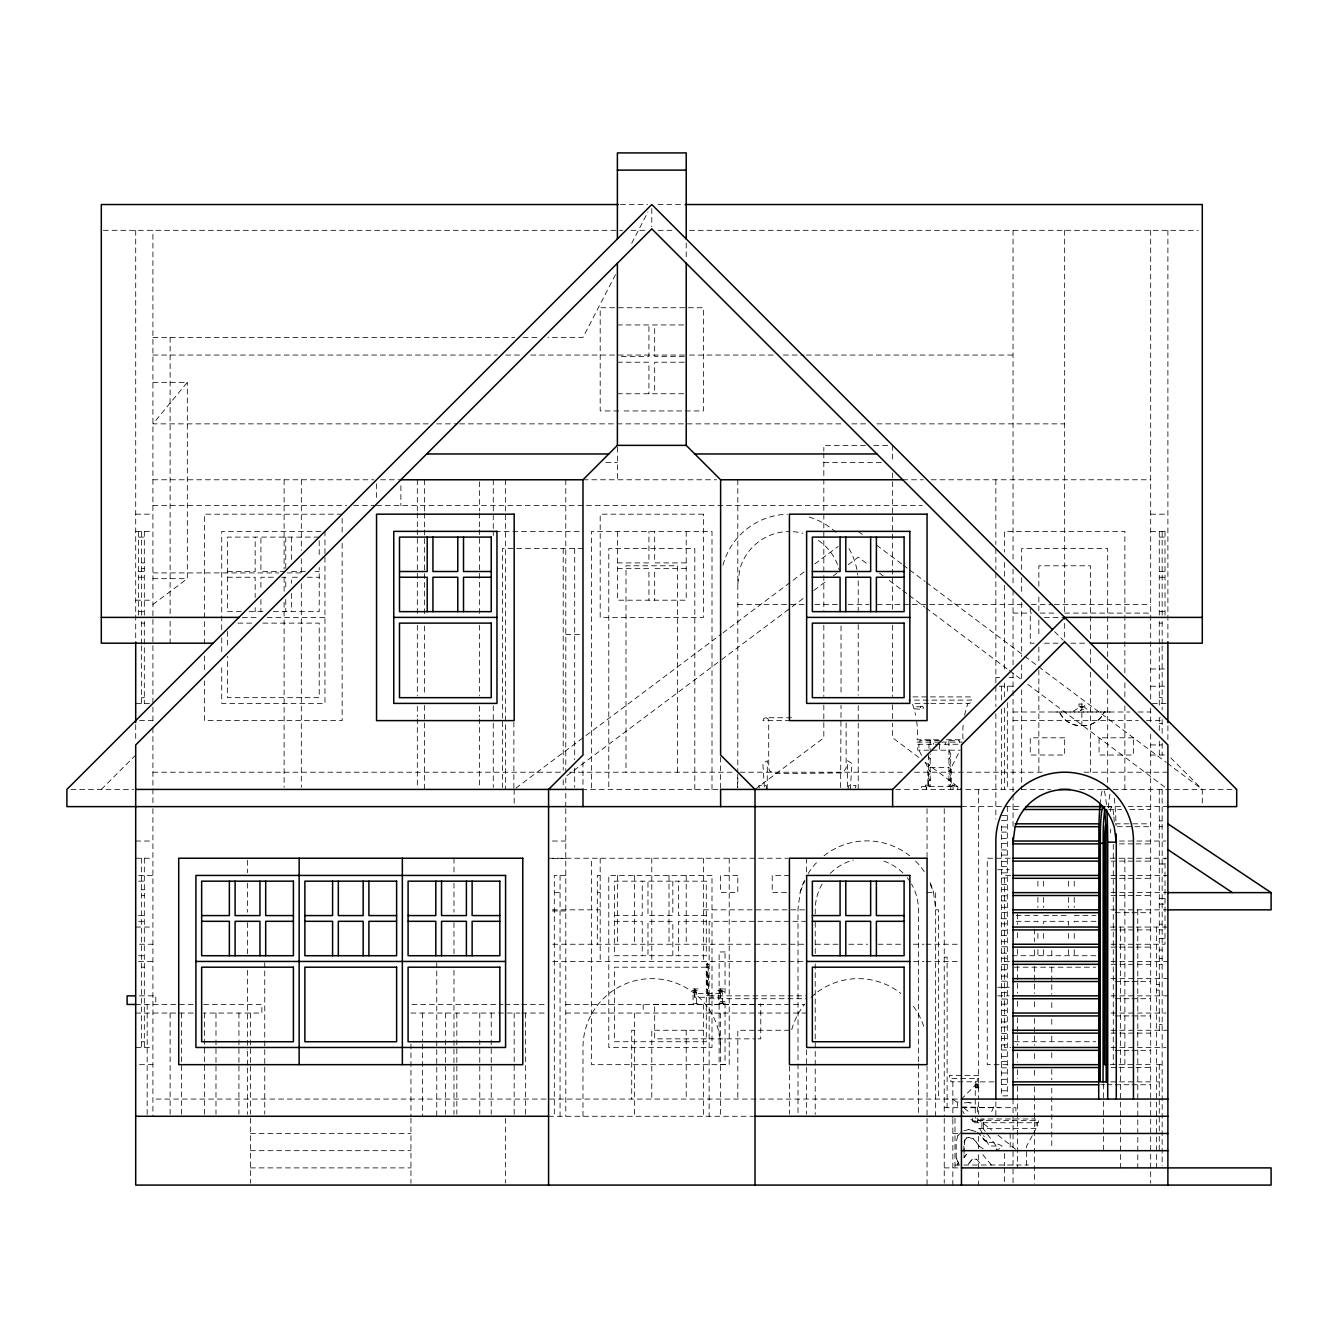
<?xml version="1.0" encoding="UTF-8"?>
<svg xmlns="http://www.w3.org/2000/svg" width="1338" height="1338" viewBox="0 0 1338 1338"><rect width="100%" height="100%" fill="white"/><g stroke="black" fill="none" stroke-linecap="round" stroke-linejoin="round"><path stroke-width="0.75" stroke-dasharray="5 3.75" d="M737.405 787.513L737.756 774.133M840.615 787.513L841.033 705.343M767.209 789.42L767.326 760.703L762.861 763.446L764.516 789.42M850.332 789.42L851.971 763.446L847.506 760.703L847.64 789.42M966.421 1138.019L963.761 1142.702L964.062 1157.153M964.196 1157.153L966.471 1154.393M737.807 584.121L739.713 569.67A51.463 51.463 0 0 1 789.42 531.521M804.339 880.688A68.957 68.957 0 0 0 800.224 891.994L798.017 908.719L798.017 1061.82M847.991 789.42L848.744 785.423L855.986 785.423L855.216 789.42M957.874 1135.811L956.152 1141.699L956.285 1158.29L958.593 1163.341M964.681 1139.759L963.895 1156.534M695.409 990.605L694.857 988.916L694.305 990.605M721.098 990.605L720.563 988.916L720.011 990.605M993.8 1106.961L990.705 1113.601M957.891 1101.425L957.155 1106.961L955.717 1107.68M800.224 891.994L804.824 880.906M958.409 753.645L951.251 767.56L951.251 786.56M615.48 274.658L582.983 337.393L547.861 337.393M631.72 243.282L647.977 211.906M1032.317 1135.594L1026.631 1146.014L1026.631 1165.013M1033.271 1133.855L1036.114 1128.636L1036.114 1122.733M948.943 758.947L950.682 756.438M928.438 766.473L930.178 764.065M928.438 775.572L930.178 773.147M928.438 781.359L930.178 778.95M948.943 771.675L950.682 769.25M948.943 780.756L950.682 778.348M950.682 784.135L948.943 786.56L948.943 739.747M966.337 1154.393L963.996 1157.705M972.358 1159.226L967.591 1165.013L972.208 1159.226L976.773 1159.226M152.917 382.35L187.32 382.35L152.917 423.862L428.311 423.862M708.739 964.614L706.681 964.614M101.303 789.42L135.707 755.017M957.724 1135.811L961.202 1132.349M152.917 604.492L187.32 578.685L187.32 382.35M515.849 788.166L584.321 736.803M585.994 735.549L721.282 634.095M722.955 632.841L791.427 581.478M793.1 580.224L804.79 571.46M814.809 563.95L838.19 546.406M566.894 775.689L720.396 660.554M721.717 659.567L791.644 607.118M792.129 606.75L804.958 597.133M813.822 590.493L827.101 580.525M833.256 575.909L836.936 573.149M848.242 564.669L858.227 557.177L868.228 564.669M755.017 789.42L823.823 737.807L823.823 704.775M1073.26 711.298L1078.997 707.651L1078.997 704.005L1084.733 704.005L1084.733 707.651L1090.47 711.298M791.527 717.737L765.854 717.737L763.814 718.573L762.978 720.613L790.407 720.613M984.183 1119.873L973.997 1121.077L967.591 1117.765M920.477 706.782L922.384 706.163L923.555 707.785L922.384 709.391L914.674 708.789L914.674 706.782L920.477 706.782L920.477 708.789M963.962 1130.761L968.879 1129.489L975.904 1131.647M966.287 1138.019L968.729 1137.417M964.297 1102.863L971.12 1102.395M706.681 995.372L708.739 995.372L708.136 963.126L706.681 963.745L707.284 995.439M1081.873 725.631C1091.507 726.183 1100.957 720.229 1104.603 711.298A23.147 23.147 0 0 1 1081.873 725.631C1072.223 726.183 1062.79 720.229 1059.127 711.298A23.147 23.147 0 0 0 1081.873 725.631L1081.873 704.005M620.514 204.53L647.625 204.53M658.045 204.53L683.082 204.53M103.327 230.32L622.655 230.32M631.001 230.32L645.618 230.32M658.145 230.32L672.763 230.32M689.455 230.32L1198.246 230.32M617.387 324.95L686.21 324.95M152.917 337.393L514.745 337.393M523.058 337.393L537.525 337.393M152.917 355.055L497.385 355.055M505.747 355.055L520.348 355.055M530.785 355.055L687.364 355.055M689.455 355.055L775.053 355.055M783.399 355.055L804.289 355.055M806.379 355.055L1013.05 355.055M621.334 356.477L648.93 356.477L648.93 324.95M684.236 356.477L654.667 356.477L654.667 324.95M617.387 362.213L648.93 362.213L648.93 393.757M684.236 362.213L654.667 362.213L654.667 393.757M617.387 393.757L686.21 393.757M618.775 410.95L600.193 410.95L600.193 307.74L703.403 307.74L703.403 410.95L620.832 410.95M436.656 423.862L457.529 423.862M459.62 423.862L843.509 423.862M851.854 423.862L866.455 423.862M876.892 423.862L1064.663 423.862M865.535 445.37L823.823 445.37L823.823 451.09M873.865 445.37L888.465 445.37M605.93 462.563L617.387 462.563M823.823 462.563L882.21 462.563M152.917 479.773L373.82 479.773M380.594 479.773L400.882 479.773M582.983 479.773L716.599 479.773M902.715 479.773L923.404 479.773M931.215 479.773L1150.68 479.773M152.917 505.58L346.709 505.58M353.617 505.58L374.473 505.58M376.547 505.58L922.267 505.58M135.707 514.177L152.917 514.177M342.143 514.177L204.53 514.177L204.53 647.625M1150.68 514.177L1167.89 514.177M135.707 531.37L152.917 531.37M495.344 531.37L582.983 531.37M1150.68 531.37L1167.89 531.37M138.583 537.107L144.32 537.107M1159.277 537.107L1165.013 537.107M582.983 548.58L502.402 548.58L502.402 787.513M141.443 562.913L144.32 562.913M617.387 562.913L648.93 562.913L648.93 531.37M686.21 562.913L654.667 562.913L654.667 531.37M141.443 568.65L144.32 568.65M617.387 568.65L648.93 568.65L648.93 600.193M686.21 568.65L654.667 568.65L654.667 600.193M138.583 571.51L144.32 571.51M227.46 571.51L255.173 571.51L255.173 537.107M291.5 571.51L305.348 571.51M315.25 571.51L319.213 571.51M1159.277 571.51L1165.013 571.51M152.917 572.915L278.839 572.915M287.101 572.915L303.609 572.915M138.583 577.247L144.32 577.247M227.46 577.247L255.173 577.247L255.173 597.484M273.337 577.247L260.91 577.247L260.91 589.389M281.616 577.247L285.763 577.247L285.763 589.389M297.437 577.247L291.5 577.247L291.5 583.318M307.339 577.247L319.213 577.247M1159.277 577.247L1165.013 577.247M152.917 578.685L187.32 578.685M135.707 600.193L152.917 600.193M737.807 604.492L804.439 604.492M814.842 604.492L837.739 604.492M848.158 604.492L868.964 604.492M877.293 604.492L1023.386 604.492M1031.364 604.492L1052.287 604.492M1054.344 604.492L1150.68 604.492M138.583 611.65L144.32 611.65M241.325 611.65L227.46 611.65L227.46 537.107L319.213 537.107L319.213 557.344M249.236 611.65L265.058 611.65M273.337 611.65L319.213 611.65L319.213 567.463M1159.277 611.65L1165.013 611.65M1013.05 613.088L1031.832 613.088M1040.161 613.088L1054.762 613.088M1064.663 613.088L1150.68 613.088M242.362 617.387L257.18 617.387M267.148 617.387L324.95 617.387M1044.393 617.387L1064.663 617.387L1064.663 643.193M141.443 623.123L144.32 623.123M237.88 623.123L252.481 623.123M262.9 623.123L319.213 623.123L319.213 697.667L227.46 697.667L227.46 656.256M1159.277 623.123L1162.153 623.123M565.79 634.597L581.077 634.597M1034.307 643.193L1030.26 643.193L1030.26 607.318M1044.426 643.193L1058.592 643.193M1070.852 643.193L1085.302 643.193M1150.68 669L1165.967 669M995.857 677.597L999.67 677.597M1009.237 677.597L1013.05 677.597M1013.05 686.21L995.857 686.21L995.857 706.681M1150.68 686.21L1167.89 686.21M912.968 696.897L971.455 696.897L971.455 700.125L908.803 700.125M141.443 697.667L144.32 697.667M1159.277 697.667L1162.153 697.667M928.789 703.353L912.248 703.353A86.569 86.569 0 0 1 915.627 715.211M930.83 703.353L970.017 703.353L970.017 700.125M135.707 703.403L152.917 703.403L152.917 230.32M1152.403 703.403L1167.89 703.403M1078.997 706.732L1084.733 706.732M1013.05 712L1129.824 712M1138.17 712L1150.68 712M139.537 720.613L152.917 720.613M1013.05 720.613L1138.287 720.613M1146.515 720.613L1162.153 720.613M1159.277 723.473L1162.153 723.473M938.507 739.747L917.182 739.747A86.569 86.569 0 0 0 916.363 719.242M946.384 739.747L963.059 739.747A86.569 86.569 0 0 1 963.327 723.323M939.56 740.499L919.875 740.499L919.875 742.105M949.562 740.499L959.229 740.499L959.229 742.105M939.56 742.105L916.681 742.105L916.681 744.263L962.423 744.263M941.551 742.105L962.423 742.105M1150.68 744.932L1162.153 744.932M928.973 750.183L917.751 750.183L917.751 744.263M932.051 750.183L960.199 750.183M1150.68 755.017L1167.89 755.017M930.178 767.56L948.943 767.56M152.917 772.21L561.609 772.21M569.603 772.21L733.124 772.21M739.897 772.21L904.622 772.21M914.54 772.21L1045.062 772.21M1083.947 772.21L1167.89 772.21M70.947 789.42L133.683 789.42M895.758 789.42L1014.02 789.42M1021.396 789.42L1050.598 789.42M1079.783 789.42L1107.68 789.42L1107.68 689.756M1113.149 789.42L1236.697 789.42M1103.214 789.571L1110.055 789.571M961.453 806.63L1022.182 806.63M1106.794 806.63L1121.562 806.63M1128.269 806.63L1167.89 806.63M1107.964 806.914L1111.778 806.914M1013.05 809.49L1021.396 809.49M1108.968 809.49L1121.495 809.49M1129.824 809.49L1150.68 809.49M1001.593 815.544L1007.33 815.544M1001.593 820.646L1007.33 820.646M1159.277 820.963L1162.153 820.963M1115.24 823.823L1150.68 823.823M1117.314 826.7L1150.68 826.7M1159.277 826.7L1162.153 826.7M1001.593 827.001L1007.33 827.001M1001.593 832.119L1007.33 832.119M1001.593 838.474L1007.33 838.474M135.707 841.033L152.917 841.033M552.41 841.033L565.79 841.033M1119.404 841.033L1165.967 841.033M1001.593 843.576L1007.33 843.576M1119.404 843.893L1134.005 843.893M1136.079 843.893L1150.68 843.893M1001.593 849.948L1007.33 849.948M1001.593 855.049L1007.33 855.049M135.707 858.227L152.917 858.227M548.58 858.227L788.049 858.227M1010.19 858.227L987.26 858.227L987.26 1064.663L1010.19 1064.663M1110.272 858.227L1167.89 858.227M552.41 858.377L565.79 858.377M1111.058 861.103L1117.314 861.103M1119.404 861.103L1134.005 861.103M1136.079 861.103L1150.68 861.103M1001.593 861.404L1007.33 861.404M1159.277 863.963L1165.013 863.963M1001.593 866.522L1007.33 866.522M997.763 869.7L1009.237 869.7M1001.593 872.878L1007.33 872.878M138.583 875.437L152.917 875.437M565.79 875.437L554.317 875.437L554.317 1116.277M600.193 875.437L597.317 875.437L597.317 944.243M789.42 875.437L772.21 875.437L772.21 892.63L789.42 892.63M1010.642 875.437L1004.453 875.437L1004.453 1047.47L1010.642 1047.47M1111.058 875.437L1167.89 875.437M1001.593 877.996L1007.33 877.996M1111.058 878.297L1117.314 878.297M1119.404 878.297L1134.005 878.297M1136.079 878.297L1150.68 878.297M138.583 881.173L144.32 881.173M1001.593 884.351L1007.33 884.351M1001.593 889.452L1007.33 889.452M141.443 889.77L144.32 889.77M554.317 892.63L560.053 892.63M597.317 892.63L600.193 892.63M927.05 892.63L935.647 892.63L935.647 1116.277M1111.058 892.63L1167.89 892.63M141.443 895.507L144.32 895.507M1111.058 895.507L1117.314 895.507M1119.404 895.507L1134.005 895.507M1136.079 895.507L1150.68 895.507M1001.593 895.824L1007.33 895.824M1159.277 898.367L1165.013 898.367M1001.593 900.926L1007.33 900.926M1159.277 904.103L1165.013 904.103M1001.593 907.281L1007.33 907.281M552.41 909.84L600.193 909.84M703.403 909.84L804.556 909.84M935.647 909.84L938.507 909.84L938.507 1099.067M1110.791 909.84L1167.89 909.84M552.41 910.961L565.79 910.961M1001.593 912.399L1007.33 912.399M1115.24 912.7L1129.824 912.7M1131.915 912.7L1150.68 912.7M138.583 915.577L144.32 915.577M614.527 915.577L642.24 915.577L642.24 881.173M706.28 915.577L678.55 915.577L678.55 881.173M1016.127 915.577L1037.903 915.577M1043.64 915.577L1068.493 915.577M1074.23 915.577L1096.006 915.577M1001.593 918.754L1007.33 918.754M138.583 921.313L144.32 921.313M614.527 921.313L642.24 921.313L642.24 955.717M706.28 921.313L678.55 921.313L678.55 955.717M806.63 921.313L709.14 921.313L709.14 1116.277M1016.127 921.313L1037.903 921.313L1037.903 925.361M1096.006 921.313L1074.23 921.313L1074.23 925.361M1001.593 923.856L1007.33 923.856M1159.277 924.173L1162.153 924.173M135.707 927.05L152.917 927.05M1110.339 927.05L1134.005 927.05M1136.079 927.05L1167.89 927.05M1111.058 929.91L1150.68 929.91M1159.277 929.91L1162.153 929.91M1001.593 930.228L1007.33 930.228M1001.593 935.329L1007.33 935.329M1159.277 938.507L1165.013 938.507M1001.593 941.684L1007.33 941.684M139.537 944.243L152.917 944.243M552.745 944.243L752.926 944.243M755.017 944.243L805.058 944.243M815.478 944.243L838.424 944.243M848.844 944.243L867.609 944.243M878.046 944.243L900.976 944.243M913.486 944.243L923.922 944.243M925.996 944.243L959.363 944.243M1111.058 944.243L1117.314 944.243M1119.404 944.243L1134.005 944.243M1136.079 944.243L1165.013 944.243L1165.013 858.227M1001.593 946.802L1007.33 946.802M1111.058 947.12L1117.314 947.12M1119.404 947.12L1134.005 947.12M1136.079 947.12L1150.68 947.12M1159.277 949.98L1162.153 949.98M1001.593 953.158L1007.33 953.158M138.583 955.717L144.32 955.717M1012.164 955.717L1099.953 955.717M944.243 957.155L947.12 957.155L947.12 1107.68M1001.593 958.276L1007.33 958.276M1159.277 958.577L1162.153 958.577M138.583 961.453L152.917 961.453M552.745 961.453L805.058 961.453M913.486 961.453L923.922 961.453M925.996 961.453L959.363 961.453M1004.453 961.453L1010.642 961.453M1111.058 961.453L1167.89 961.453M1111.058 964.313L1150.68 964.313M1159.277 964.313L1162.153 964.313M1001.593 964.631L1007.33 964.631M141.443 967.19L144.32 967.19M1014.355 967.19L1095.688 967.19M1001.593 969.732L1007.33 969.732M1001.593 976.104L1007.33 976.104M706.681 977.576L708.739 977.576M1111.058 978.647L1167.89 978.647M1001.593 981.206L1007.33 981.206M1115.24 981.523L1129.824 981.523M1131.915 981.523L1150.68 981.523M1156.417 984.383L1159.277 984.383M997.763 987.26L1009.237 987.26M1001.593 987.561L1007.33 987.561M1156.417 990.12L1159.277 990.12M719.125 991.558L725.045 991.558M1001.593 992.679L1007.33 992.679M139.403 995.857L155.777 995.857L155.777 1004.453M709.14 995.857L806.63 995.857M997.763 995.857L1009.237 995.857M1111.058 995.857L1167.89 995.857M709.14 998.717L806.63 998.717M1115.24 998.717L1129.824 998.717M1131.915 998.717L1150.68 998.717M1001.593 999.034L1007.33 999.034M719.125 1003.015L725.045 1003.015M1001.593 1004.136L1007.33 1004.136M135.707 1004.453L193.224 1004.453M203.627 1004.453L261.863 1004.453L261.863 1013.05L203.476 1013.05M411.92 1004.453L503.021 1004.453M505.095 1004.453L519.596 1004.453M521.653 1004.453L546.506 1004.453M565.79 1004.453L804.824 1004.453M1001.593 1010.508L1007.33 1010.508M135.707 1013.05L194.094 1013.05M410.95 1013.05L519.913 1013.05M521.653 1013.05L546.506 1013.05M565.79 1013.05L806.63 1013.05M1111.058 1013.05L1165.967 1013.05M1001.593 1015.609L1007.33 1015.609M1115.24 1015.927L1129.824 1015.927M1131.915 1015.927L1150.68 1015.927M1001.593 1021.964L1007.33 1021.964M1159.277 1024.523L1162.153 1024.523M1001.593 1027.082L1007.33 1027.082M634.597 1030.26L631.72 1030.26L631.72 1099.067M703.403 1030.26L651.79 1030.26L651.79 1099.067M789.42 1030.26L737.807 1030.26L737.807 1099.067M1111.058 1030.26L1167.89 1030.26M1111.058 1033.12L1150.68 1033.12M1001.593 1033.438L1007.33 1033.438M1001.593 1038.556L1007.33 1038.556M706.28 1038.857L654.667 1038.857L654.667 1003.734M709.14 1038.857L754.933 1038.857M757.994 1038.857L760.753 1038.857L760.753 1003.734M141.443 1041.733L144.32 1041.733M1014.355 1041.733L1095.688 1041.733M1001.593 1044.911L1007.33 1044.911M135.707 1047.47L152.917 1047.47M1111.058 1047.47L1165.967 1047.47M1001.593 1050.012L1007.33 1050.012M1115.24 1050.33L1129.824 1050.33M1131.915 1050.33L1150.68 1050.33M1001.593 1056.384L1007.33 1056.384M1001.593 1061.486L1007.33 1061.486M139.537 1064.663L152.917 1064.663M1110.272 1064.663L1150.68 1064.663M1156.417 1064.663L1162.153 1064.663M1111.058 1067.54L1117.314 1067.54M1119.404 1067.54L1134.005 1067.54M1136.079 1067.54L1150.68 1067.54M1001.593 1067.841L1007.33 1067.841M1001.593 1072.959L1007.33 1072.959M978.714 1075.367L949.411 1075.367L949.411 1078.579L978.714 1078.579M1001.593 1079.314L1007.33 1079.314M993.95 1081.873L978.647 1081.873L961.453 1099.067L152.917 1099.067M1110.774 1081.873L1150.68 1081.873M1156.417 1081.873L1159.277 1081.873M1001.593 1084.416L1007.33 1084.416M975.251 1084.633L978.797 1084.633M1100.639 1084.733L1104.803 1084.733M1106.894 1084.733L1113.149 1084.733M1115.24 1084.733L1129.824 1084.733M1131.915 1084.733L1150.68 1084.733M975.251 1085.252L978.797 1085.252M975.251 1086.239L978.797 1086.239M975.251 1087.242L978.797 1087.242M975.251 1087.861L978.797 1087.861M1001.593 1090.788L1007.33 1090.788M962.173 1106.961L999.152 1107.68M944.243 1107.68L1015.927 1107.68L1015.927 1114.554M548.58 1116.277L753.378 1116.277M977.442 1120.575L1038.489 1120.575L1038.489 1122.733L972.392 1122.733L972.392 1118.217M972.392 1121.645L979.55 1121.645L979.55 1122.733M978.563 1128.636L1037.368 1128.636L1037.368 1122.733M250.39 1133.47L410.95 1133.47M952.84 1133.47L958.794 1133.47M989.284 1142.518L993.448 1142.518L1000.071 1144.943L1001.945 1146.014L1001.945 1147.72L996.325 1150.128L996.325 1146.014L983.129 1128.636M996.325 1146.014L989.3 1146.014L983.597 1135.594M250.39 1150.68L410.95 1150.68M959.028 1163.575L957.607 1163.575L957.607 1165.013M954.998 1165.013L1028.571 1165.013M250.39 1167.89L410.95 1167.89M944.243 1167.89L959.078 1167.89M982.577 1137.835L984.45 1140.612L989.418 1142.518M968.745 1129.489L972.258 1130.577M968.595 1137.417L973.395 1138.839M765.854 717.737L767.878 718.573L768.714 720.613L768.714 767.912L769.484 770.788L774.451 773.648L843.258 772.879L846.134 767.912L846.134 720.613M986.658 1141.983L977.526 1132.182M979.015 1146.131L983.714 1149.158M858.227 531.37L863.244 535.133M876.541 545.118L901.661 563.95M903.183 565.088L908.335 568.951M909.84 570.088L925.043 581.478M926.481 582.565L1023.587 655.386M1024.707 656.239L1166.218 762.359M1167.221 763.112L1202.293 789.42L1202.293 804.707M879.534 573.149L883.197 575.909M889.369 580.525L901.511 589.64M902.648 590.493L908.168 594.641M909.322 595.494L924.826 607.118M925.996 608.004L1008.066 669.552M1009.404 670.572L1021.379 679.537M1027.751 684.32L1166.218 788.166M918.855 757.475L892.63 737.807L892.63 723.222M925.411 762.392L961.453 789.42M952.84 1099.067L957.69 1102.947M964.129 1108.098L970.585 1113.266M977.041 1118.417L991.558 1130.041M997.997 1135.193L1017.365 1150.68M1054.645 631.703L1063.242 640.283M1170.75 757.877L1202.293 789.42M973.261 1138.839L976.707 1142.535M982.677 1154.594L991.391 1165.013M976.623 1159.226L981.523 1165.013M948.943 764.065L950.682 766.473M948.943 773.147L950.682 775.572M948.943 778.95L950.682 781.359M928.438 769.25L930.178 771.675M928.438 778.348L930.178 780.756M928.438 784.135L930.178 786.56L930.178 754.063M948.943 751.036L950.682 753.545L950.682 786.56M928.438 756.438L930.178 758.947M976.556 1142.535L979.148 1146.131M962.674 1111.159L964.146 1113.601M979.801 1128.636L982.644 1133.855M921.598 755.385L918.922 750.183L918.922 744.263M925.177 762.342L927.853 767.56L927.853 786.56M956.285 1158.29L958.727 1163.341M930.245 884.267L933.439 891.994L935.647 908.719M766.858 789.42L766.089 785.423L758.847 785.423L759.616 789.42M926.197 786.56L926.314 789.42L926.448 785.122M1167.89 230.32L1167.89 643.193M1167.89 725.815L1167.89 741.252M1165.013 531.37L1165.013 617.387M1162.153 531.37L1162.153 615.346M1162.153 621.484L1162.153 644.013M1162.153 645.903L1162.153 709.859M1162.153 733.324L1162.153 717.737L1159.277 717.737L1159.277 733.324M1162.153 743.192L1162.153 755.017M1162.153 789.42L1162.153 1165.799M1159.277 531.37L1159.277 617.387M1159.277 621.484L1159.277 707.886M1159.277 741.219L1159.277 755.017M1159.277 789.42L1159.277 1030.26M1159.277 1064.663L1159.277 1134.29M1159.277 1136.347L1159.277 1150.68M1156.417 927.05L1156.417 1167.89M1150.68 230.32L1150.68 703.403M1150.68 708.103L1150.68 724.778M1150.68 734.161L1150.68 1183.177M1137.785 909.84L1137.785 1167.89M1124.873 672.88L1124.873 531.37L1004.453 531.37L1004.453 552.142M1124.873 682.932L1124.873 697.851M1124.873 705.778L1124.873 789.42M1124.873 858.227L1124.873 1064.663M1120.575 927.05L1120.575 1167.89M1113.283 844.412L1113.283 1064.663M1109.955 712L1053.792 712M1107.68 656.54L1107.68 548.58L1021.663 548.58L1021.663 569.336M1107.68 664.852L1107.68 681.46M1103.365 1083.947L1103.365 1150.68M1090.47 638.761L1090.47 565.79L1038.857 565.79L1038.857 586.629M1090.47 649.198L1090.47 663.782M1090.47 672.128L1090.47 772.21M1082.96 706.732L1082.96 707.651L1080.77 707.651L1080.77 706.732M1074.23 881.173L1074.23 889.268M1074.23 897.363L1074.23 907.482M1074.23 933.456L1074.23 941.551M1074.23 949.645L1074.23 955.717M1068.493 881.173L1068.493 889.268M1068.493 897.363L1068.493 907.482M1068.493 925.361L1068.493 921.313L1043.64 921.313L1043.64 925.361M1068.493 933.456L1068.493 941.551M1068.493 949.645L1068.493 955.717M1064.663 230.32L1064.663 611.867M1051.768 950.498L1051.768 958.844M1051.768 967.19L1051.768 994.285M1051.768 1002.63L1051.768 1010.976M1051.768 1019.305L1051.768 1027.651M1051.768 1035.997L1051.768 1044.342M1051.768 1052.671L1051.768 1061.017M1051.768 1069.363L1051.768 1079.783M1051.768 1088.129L1051.768 1148.589M1043.64 881.173L1043.64 889.268M1043.64 897.363L1043.64 907.482M1043.64 933.456L1043.64 941.551M1043.64 949.645L1043.64 955.717M1038.857 597.066L1038.857 611.65M1038.857 619.996L1038.857 636.687M1038.857 647.107L1038.857 661.708M1038.857 670.037L1038.857 772.21M1037.903 881.173L1037.903 889.268M1037.903 897.363L1037.903 907.482M1037.903 933.456L1037.903 941.551M1037.903 949.645L1037.903 955.717M1035.094 1120.575L1035.094 1118.969L980.821 1118.969L980.821 1120.575M1034.558 929.124L1034.558 941.584M1034.558 949.88L1034.558 958.192M1034.558 966.488L1034.558 993.482M1034.558 1001.794L1034.558 1010.09M1034.558 1018.402L1034.558 1045.379M1034.558 1053.692L1034.558 1062.004M1034.558 1070.3L1034.558 1078.612M1034.558 1086.908L1034.558 1183.177M1021.663 577.648L1021.663 594.256M1021.663 602.568L1021.663 656.54M1021.663 664.852L1021.663 681.46M1021.663 689.756L1021.663 789.42M1017.365 913.988L1017.365 924.441M1017.365 932.686L1017.365 941.116M1017.365 949.294L1017.365 957.807M1017.365 965.902L1017.365 993.248M1017.365 1001.192L1017.365 1009.922M1017.365 1017.8L1017.365 1045.379M1017.365 1053.106L1017.365 1062.054M1017.365 1069.714L1017.365 1078.746M1017.365 1086.322L1017.365 1167.89M1013.05 230.32L1013.05 560.99M1013.05 569.152L1013.05 585.977M1013.05 590.108L1013.05 664.752M1013.05 673.064L1013.05 793.25M1013.05 795.157L1013.05 826.968M1013.05 1099.067L1013.05 1183.177M1010.19 1133.47L1010.19 1150.68M1007.33 686.21L1007.33 694.455M1007.33 702.718L1007.33 789.42M1007.33 806.63L1007.33 1095.889L1001.593 1095.889L1001.593 822.703M1004.453 562.512L1004.453 577.046M1004.453 585.358L1004.453 672.562M1004.453 682.932L1004.453 697.466M1004.453 707.852L1004.453 789.42M1004.453 1153.54L1004.453 1165.833M1004.453 1167.89L1004.453 1183.177M1001.593 686.21L1001.593 700.66M1001.593 708.906L1001.593 789.42M995.857 479.773L995.857 544.533M995.857 548.58L995.857 569.587M995.857 572.915L995.857 683.183M995.857 713.723L995.857 819.107M995.857 1101.726L995.857 1116.277M983.564 1122.733L983.564 1128.636M981.891 1122.733L981.891 1128.636M978.647 789.42L978.647 1099.067M978.647 1101.943L978.647 1114.22M978.647 1136.347L978.647 1148.64M978.647 1154.727L978.647 1185.083M977.275 1078.579L977.275 1081.806L950.85 1081.806L950.85 1078.579M977.376 1085.252L977.376 1087.242M977.426 1106.961L977.426 1114.822M977.426 1119.873L977.442 1122.733M975.251 1081.806L975.251 1118.217M970.92 1102.395L970.92 1103.315L968.846 1102.395M958.041 1163.575L958.041 1165.013M957.807 789.42L957.807 786.56L921.648 786.56L921.648 789.42M954.998 1118.217L954.998 1167.89M954.446 786.56L954.546 785.122L951.903 785.122L951.903 786.56M953.141 789.42L952.974 785.122L952.823 786.56M952.857 1081.806L952.857 1118.217M952.84 1119.137L952.84 1185.083M950.783 786.56L950.783 789.42M945.514 743.192L945.514 744.263M944.243 808.704L944.243 1116.277M944.243 1118.334L944.243 1183.177M939.56 744.263L939.56 750.183M933.59 743.192L933.59 744.263M930.178 739.747L930.178 750.183M928.973 744.263L928.973 748.21M928.438 754.9L928.672 789.42M928.02 786.56L927.936 785.122L925.378 785.122L925.378 786.56M927.05 808.687L927.05 856.755M927.05 1066.235L927.05 1116.277M927.05 1118.367L927.05 1185.083M918.437 1061.636L918.437 909.84A51.613 51.613 0 0 0 911.529 884.033M918.437 1063.727L918.437 1114.37M892.63 445.37L892.63 462.563M892.63 472.95L892.63 611.884M892.63 625.214L892.63 696.529M892.63 704.775L892.63 721.299M858.227 612.102L858.227 582.983A68.807 68.807 0 0 0 857.976 576.996M858.227 624.578L858.227 695.275M858.227 705.678L858.227 789.42M841.033 625.916L841.033 694.89M823.823 453.013L823.823 611.884M823.823 625.214L823.823 696.529M815.227 914.005L815.227 909.84A51.613 51.613 0 0 1 822.134 884.033M815.227 922.317L815.227 953.509M815.227 963.912L815.227 1114.37M806.63 858.227L806.63 872.677M806.63 1049.895L806.63 1114.22M798.017 1063.894L798.017 1116.277M789.42 1066.235L789.42 1114.186M763.613 1004.453L651.79 1004.453M737.807 479.773L737.807 772.21M737.807 777.947L737.807 787.513M729.21 858.227L729.21 1064.663L591.58 1064.663L591.58 858.227M723.657 1003.734L717.452 1003.734M722.336 1003.266L722.336 992.094L718.79 992.094L718.79 1003.266M721.516 991.508L721.516 990.22L719.66 990.22L719.66 991.508M720.613 757.04L720.613 789.42L582.983 789.42L582.983 759.064M720.58 990.22L720.58 991.508M720.597 993.532L720.597 997.245M720.613 1013.05L720.613 1116.277M712 789.42L712 531.37L591.58 531.37L591.58 789.42M707.702 963.126L707.702 997.245M703.403 858.227L703.403 961.453M703.403 1004.453L703.403 1116.277M697.951 1003.734L691.763 1003.734M696.63 1003.266L696.63 992.094L693.084 992.094L693.084 1003.266M696.212 992.094L693.452 992.094M695.76 991.508L695.76 990.22L693.887 990.22L693.887 991.508M694.823 990.22L694.823 991.508M694.823 993.532L694.823 997.245M694.807 789.42L694.807 548.58L608.79 548.58L608.79 789.42M686.21 242.981L686.21 259.204M686.21 531.37L686.21 600.193L617.387 600.193L617.387 531.37M686.21 875.437L686.21 944.243M686.21 1030.26L686.21 1099.067M677.597 772.21L677.597 565.79L626 565.79L626 772.21M672.83 881.173L672.83 915.577L647.977 915.577L647.977 881.173M672.83 955.717L672.83 921.313L647.977 921.313L647.977 955.717M669 875.437L669 944.243M651.79 208.577L651.79 226.824M651.79 858.227L651.79 961.453M643.193 1004.453L643.193 1013.05M634.597 875.437L634.597 944.243M634.597 1013.05L634.597 1116.277M617.387 447.277L617.387 479.773M617.387 875.437L617.387 944.243M600.193 858.227L600.193 961.453M582.983 1116.277L582.983 1047.47A68.807 68.807 0 0 1 651.79 978.647A68.807 68.807 0 0 1 720.613 1047.47M574.688 548.58L574.688 759.683M574.688 768.029L574.688 787.513M565.79 479.773L565.79 772.21M565.79 777.947L565.79 789.42M565.79 793.25L565.79 806.63M565.79 808.687L565.79 1116.277M563.214 548.58L563.214 770.119M563.214 779.87L563.214 787.513M560.053 875.437L560.053 1116.277M525.65 1013.05L525.65 1116.277M514.177 789.42L514.177 806.63M514.177 1013.05L514.177 1116.277M513.876 722.052L513.876 789.42M505.58 479.773L505.58 789.42M505.58 1118.367L505.58 1182.993M493.27 479.773L493.27 529.313M493.27 531.37L493.27 535.534M493.27 705.778L493.27 787.513M491.23 1013.05L491.23 1037.836M491.23 1039.894L491.23 1114.203M479.773 1013.05L479.773 1037.836M479.773 1039.894L479.773 1114.203M479.573 481.847L479.573 510.949M479.573 513.023L479.573 527.573M479.573 529.647L479.573 614.844M479.573 625.247L479.573 695.894M479.573 706.297L479.573 716.683M479.573 718.757L479.573 787.346M456.827 1013.05L456.827 1037.836M456.827 1039.894L456.827 1114.203M453.967 858.227L453.967 872.761M453.967 883.147L453.967 912.215M453.967 922.601L453.967 953.743M453.967 970.351L453.967 1114.37M445.37 1013.05L445.37 1037.836M445.37 1039.894L445.37 1114.203M436.757 962.641L436.757 968.863M436.757 970.936L436.757 1116.277M424.447 479.773L424.447 511.099M424.447 513.19L424.447 527.808M424.447 529.898L424.447 615.547M424.447 626L424.447 694.924M424.447 705.377L424.447 789.42M422.423 1013.05L422.423 1041.951M422.423 1044.025L422.423 1116.277M417.322 479.773L417.322 510.949M417.322 513.023L417.322 527.573M417.322 529.647L417.322 614.844M417.322 625.247L417.322 695.894M417.322 706.297L417.322 716.683M417.322 718.757L417.322 787.346M410.95 1044.025L410.95 1116.277M410.95 1118.183L410.95 1183.177M400.882 485.727L400.882 505.58M376.547 483.737L376.547 497.636M342.143 518.341L342.143 532.942M342.143 543.362L342.143 720.613L204.53 720.613L204.53 680.992M301.318 479.773L301.318 550.42M301.318 558.732L301.318 575.373M301.318 583.686L301.318 787.346M291.5 537.107L291.5 559.368M291.5 593.436L291.5 611.65M285.763 537.107L285.763 571.51L260.91 571.51L260.91 537.107M285.763 599.508L285.763 611.65M284.108 479.773L284.108 569.135M284.108 577.447L284.108 591.998M284.108 602.384L284.108 787.346M264.74 962.641L264.74 968.863M264.74 970.936L264.74 1114.203M260.91 599.508L260.91 611.65M255.173 607.603L255.173 611.65M250.39 1013.05L250.39 1037.836M250.39 1039.894L250.39 1114.203M250.39 1118.183L250.39 1183.177M247.53 860.301L247.53 872.761M247.53 883.147L247.53 912.215M247.53 922.601L247.53 953.743M247.53 970.351L247.53 1049.243M247.53 1051.317L247.53 1065.851M247.53 1067.925L247.53 1114.37M238.933 1013.05L238.933 1037.836M238.933 1039.894L238.933 1114.203M227.46 631.402L227.46 647.977M221.723 629.68L221.723 531.37L324.95 531.37L324.95 703.403L221.723 703.403L221.723 664.501M221.723 637.875L221.723 654.249M215.987 1013.05L215.987 1037.836M215.987 1039.894L215.987 1114.203M204.53 655.971L204.53 670.572M204.53 1013.05L204.53 1116.277M181.583 1013.05L181.583 1114.203M170.11 337.393L170.11 617.387M170.11 621.367L170.11 643.193M170.11 1013.05L170.11 1116.277M152.917 707.083L152.917 722.921M152.917 727.738L152.917 804.707M152.917 808.704L152.917 1116.277M147.18 1004.453L147.18 1116.277M144.32 531.37L144.32 617.387M144.32 621.484L144.32 703.403M144.32 858.227L144.32 1047.47M141.443 531.37L141.443 615.346M141.443 621.484L141.443 644.013M141.443 645.903L141.443 703.403M141.443 858.227L141.443 1047.47M138.583 531.37L138.583 617.387M135.707 230.32L135.707 641.37M135.707 724.661L135.707 741.369M722.955 565.171A68.807 68.807 0 0 1 787.43 514.21M809.139 517.053A68.807 68.807 0 0 1 838.073 534.33M849.011 548.58A68.807 68.807 0 0 1 857.775 575.006M793.25 531.671A51.463 51.463 0 0 1 802.733 533.277M818.404 540.452A51.463 51.463 0 0 1 839.127 569.67M964.631 715.211A86.569 86.569 0 0 1 967.993 703.353M808.135 873.647A68.957 68.957 0 0 1 818.07 861.07M824.057 855.751A68.957 68.957 0 0 1 909.606 855.751M915.593 861.07A68.957 68.957 0 0 1 924.458 871.958M930.144 882.528A68.957 68.957 0 0 1 933.439 891.994M791.761 1029.658A68.807 68.807 0 0 1 804.255 1004.771M810.995 997.429A68.807 68.807 0 0 1 900.909 993.482M913.436 1006.377A68.807 68.807 0 0 1 924.692 1029.658M830.346 873.346A51.613 51.613 0 0 1 853.477 859.983M883.866 861.12A51.613 51.613 0 0 1 903.334 873.346M907.181 877.661A51.613 51.613 0 0 1 910.542 882.394M1114.27 798.234A51.463 4.482 -90 0 1 1116.059 825.563M1108.349 807.935A51.463 4.482 -90 0 1 1110.239 792.665M1110.289 811.497A34.102 2.977 90 0 1 1113.684 814.909M1113.885 816.916A34.102 2.977 90 0 1 1114.253 822.084M1100.037 804.64A51.463 4.482 90 0 1 1106.375 804.64M1110.507 832.654A16.758 1.455 -90 0 1 1110.741 829.175M703.403 514.177L600.193 514.177L600.193 617.387L703.403 617.387L703.403 514.177M1083.529 709.475L1080.218 710.277L1083.529 709.475M1064.663 737.807L1030.26 737.807L1030.26 755.017L1064.663 755.017L1064.663 737.807M1133.47 737.807L1099.067 737.807L1099.067 755.017L1133.47 755.017L1133.47 737.807M712 875.437L608.79 875.437L608.79 1047.47L712 1047.47L712 875.437M737.807 875.437L720.613 875.437L720.613 892.63L737.807 892.63L737.807 875.437M706.28 881.173L614.527 881.173L614.527 955.717L706.28 955.717L706.28 881.173M725.045 951.954L719.125 951.954L719.125 992.98L725.045 992.98L725.045 951.954M706.28 967.19L614.527 967.19L614.527 1041.733L706.28 1041.733L706.28 967.19M698.135 988.916L691.612 988.916L691.612 990.605L698.135 990.605L698.135 988.916M723.791 988.916L717.268 988.916L717.268 990.605L723.791 990.605L723.791 988.916M720.747 993.532L694.656 993.532L694.656 997.245L720.747 997.245L720.747 993.532M725.045 1001.593L719.125 1001.593L719.125 1064.496L725.045 1064.496L725.045 1001.593"/><path stroke-width="1.5" d="M1107.061 1081.873L1100.204 1081.873L1100.338 832.203A34.102 2.977 90 0 1 1103.214 806.914A34.102 2.977 90 0 1 1106.074 832.203L1106.208 1081.873M1103.064 1081.873L1103.198 832.203A34.102 2.977 -90 0 1 1104.569 811.497M1013.05 842.154L1014.957 827.704A51.463 51.463 0 0 1 1114.37 827.704L1116.277 842.154L1116.277 1099.067M548.58 1185.083L548.58 789.42L582.983 755.017L582.983 479.773L617.387 445.37L617.387 263.252M720.613 806.63L720.613 789.42L892.63 789.42L1064.663 617.387L1202.293 617.387M617.387 170.11L686.21 170.11M618.44 204.53L101.303 204.53L101.303 643.193L213.127 643.193M685.156 204.53L1202.293 204.53L1202.293 643.193L1090.47 643.193M617.387 445.37L686.21 445.37L720.613 479.773L720.613 755.017L755.017 789.42L755.017 1185.083M426.688 453.967L608.79 453.967M694.807 453.967L876.908 453.967M400.882 479.773L582.983 479.773M720.613 479.773L902.715 479.773M399.493 571.51L427.207 571.51L427.207 537.107M491.23 571.51L463.517 571.51L463.517 537.107M812.35 571.51L840.08 571.51L840.08 537.107M904.103 571.51L876.39 571.51L876.39 537.107M399.493 577.247L427.207 577.247L427.207 611.65M491.23 577.247L463.517 577.247L463.517 611.65M812.35 577.247L840.08 577.247L840.08 611.65M904.103 577.247L876.39 577.247L876.39 611.65M101.303 617.387L238.933 617.387M393.757 617.387L496.967 617.387M806.63 617.387L909.84 617.387M135.707 789.42L582.983 789.42L582.983 806.63M1059.445 789.42L1069.882 789.42M961.453 806.63L66.9 806.63L66.9 789.42L651.79 204.53L1236.697 789.42L1236.697 806.63L1167.89 806.63M1025.56 806.63L1105.088 806.63M1023.486 809.49L1100.639 809.49M1015.141 823.823L1098.548 823.823M1015.141 826.7L1098.548 826.7M1013.05 841.033L1098.548 841.033M1106.76 809.707A51.463 4.482 90 0 1 1107.546 827.704L1107.713 842.154L1116.277 842.154L1116.176 833.909M1100.204 843.291L1103.064 843.291M1013.05 843.893L1098.548 843.893M1013.05 858.227L1098.548 858.227M1013.05 861.103L1098.548 861.103M1013.05 875.437L1098.548 875.437M1013.05 878.297L1098.548 878.297M1013.05 892.63L1098.548 892.63M1167.89 892.63L1271.1 892.63L1271.1 909.84L1167.89 909.84M1013.05 895.507L1098.548 895.507M1013.05 909.84L1098.548 909.84M1013.05 912.7L1098.548 912.7M201.653 915.577L229.367 915.577L229.367 881.173M293.407 915.577L265.693 915.577L265.693 881.173M304.88 915.577L332.593 915.577L332.593 881.173M396.617 915.577L368.903 915.577L368.903 881.173M408.09 915.577L435.803 915.577L435.803 881.173M499.843 915.577L472.13 915.577L472.13 881.173M812.35 915.577L840.08 915.577L840.08 881.173M904.103 915.577L876.39 915.577L876.39 881.173M201.653 921.313L229.367 921.313L229.367 955.717M293.407 921.313L265.693 921.313L265.693 955.717M304.88 921.313L332.593 921.313L332.593 955.717M396.617 921.313L368.903 921.313L368.903 955.717M408.09 921.313L435.803 921.313L435.803 955.717M499.843 921.313L472.13 921.313L472.13 955.717M812.35 921.313L840.08 921.313L840.08 955.717M904.103 921.313L876.39 921.313L876.39 955.717M1013.05 927.05L1098.548 927.05M1013.05 929.91L1098.548 929.91M1013.05 944.243L1098.548 944.243M1013.05 947.12L1098.548 947.12M195.917 961.453L505.58 961.453M806.63 961.453L909.84 961.453M1013.05 961.453L1098.548 961.453M1013.05 964.313L1098.548 964.313M1013.05 978.647L1098.548 978.647M1013.05 981.523L1098.548 981.523M135.305 995.857L127.11 995.857L127.11 1004.453L135.707 1004.453M1013.05 995.857L1098.548 995.857M1013.05 998.717L1098.548 998.717M1013.05 1013.05L1098.548 1013.05M1013.05 1015.927L1098.548 1015.927M1013.05 1030.26L1098.548 1030.26M1013.05 1033.12L1098.548 1033.12M1013.05 1047.47L1098.548 1047.47M1013.05 1050.33L1098.548 1050.33M1013.05 1064.663L1098.548 1064.663M1107.563 1064.663L1104.569 1064.663L1104.653 836.685A16.758 1.455 -90 0 1 1105.69 824.844M1013.05 1067.54L1098.548 1067.54M1013.05 1081.873L1098.548 1081.873M1013.05 1084.733L1098.548 1084.733M961.453 1099.067L1167.89 1099.067M135.707 1116.277L548.58 1116.277M755.017 1116.277L1167.89 1116.277M961.453 1133.47L1167.89 1133.47M961.453 1150.68L1167.89 1150.68M961.453 1167.89L1271.1 1167.89L1271.1 1185.083L135.707 1185.083L135.707 744.932L651.79 228.848L1052.504 629.562M1167.89 823.823L1271.1 892.63M1167.89 849.63L1232.398 892.63M1167.89 641.972L1167.89 722.671M1167.89 1185.083L1167.89 744.932L1064.663 641.722L961.453 744.932L961.453 1185.083M1133.47 1099.067L1133.47 841.033A68.807 68.807 0 0 0 1064.663 772.21A68.807 68.807 0 0 0 995.857 841.033L995.857 1099.067M1107.713 842.154L1107.713 1099.067M1098.715 1099.067L1098.883 827.704A51.463 4.482 90 0 1 1100.037 804.64M1013.05 837.588L1013.05 1099.067M892.63 789.42L892.63 806.63M870.653 537.107L870.653 571.51L845.8 571.51L845.8 537.107M870.653 611.65L870.653 577.247L845.8 577.247L845.8 611.65M870.653 881.173L870.653 915.577L845.8 915.577L845.8 881.173M870.653 955.717L870.653 921.313L845.8 921.313L845.8 955.717M686.21 238.933L686.21 152.917L617.387 152.917L617.387 238.933M686.21 263.252L686.21 445.37M466.393 881.173L466.393 915.577L441.54 915.577L441.54 881.173M466.393 955.717L466.393 921.313L441.54 921.313L441.54 955.717M457.78 537.107L457.78 571.51L432.943 571.51L432.943 537.107M457.78 611.65L457.78 577.247L432.943 577.247L432.943 611.65M402.353 858.227L402.353 1064.663M363.167 881.173L363.167 915.577L338.33 915.577L338.33 881.173M363.167 955.717L363.167 921.313L338.33 921.313L338.33 955.717M299.143 858.227L299.143 1064.663M259.957 881.173L259.957 915.577L235.103 915.577L235.103 881.173M259.957 955.717L259.957 921.313L235.103 921.313L235.103 955.717M135.707 641.972L135.707 722.57M1106.442 824.844A16.758 1.455 -90 0 1 1107.095 829.175M514.177 514.177L376.547 514.177L376.547 720.613L514.177 720.613L514.177 514.177M927.05 514.177L789.42 514.177L789.42 720.613L927.05 720.613L927.05 514.177M496.967 531.37L393.757 531.37L393.757 703.403L496.967 703.403L496.967 531.37M909.84 531.37L806.63 531.37L806.63 703.403L909.84 703.403L909.84 531.37M491.23 537.107L399.493 537.107L399.493 611.65L491.23 611.65L491.23 537.107M904.103 537.107L812.35 537.107L812.35 611.65L904.103 611.65L904.103 537.107M491.23 623.123L399.493 623.123L399.493 697.667L491.23 697.667L491.23 623.123M904.103 623.123L812.35 623.123L812.35 697.667L904.103 697.667L904.103 623.123M522.773 858.227L178.723 858.227L178.723 1064.663L522.773 1064.663L522.773 858.227M927.05 858.227L789.42 858.227L789.42 1064.663L927.05 1064.663L927.05 858.227M505.58 875.437L195.917 875.437L195.917 1047.47L505.58 1047.47L505.58 875.437M909.84 875.437L806.63 875.437L806.63 1047.47L909.84 1047.47L909.84 875.437M293.407 881.173L201.653 881.173L201.653 955.717L293.407 955.717L293.407 881.173M396.617 881.173L304.88 881.173L304.88 955.717L396.617 955.717L396.617 881.173M499.843 881.173L408.09 881.173L408.09 955.717L499.843 955.717L499.843 881.173M904.103 881.173L812.35 881.173L812.35 955.717L904.103 955.717L904.103 881.173M293.407 967.19L201.653 967.19L201.653 1041.733L293.407 1041.733L293.407 967.19M396.617 967.19L304.88 967.19L304.88 1041.733L396.617 1041.733L396.617 967.19M499.843 967.19L408.09 967.19L408.09 1041.733L499.843 1041.733L499.843 967.19M904.103 967.19L812.35 967.19L812.35 1041.733L904.103 1041.733L904.103 967.19"/></g></svg>
